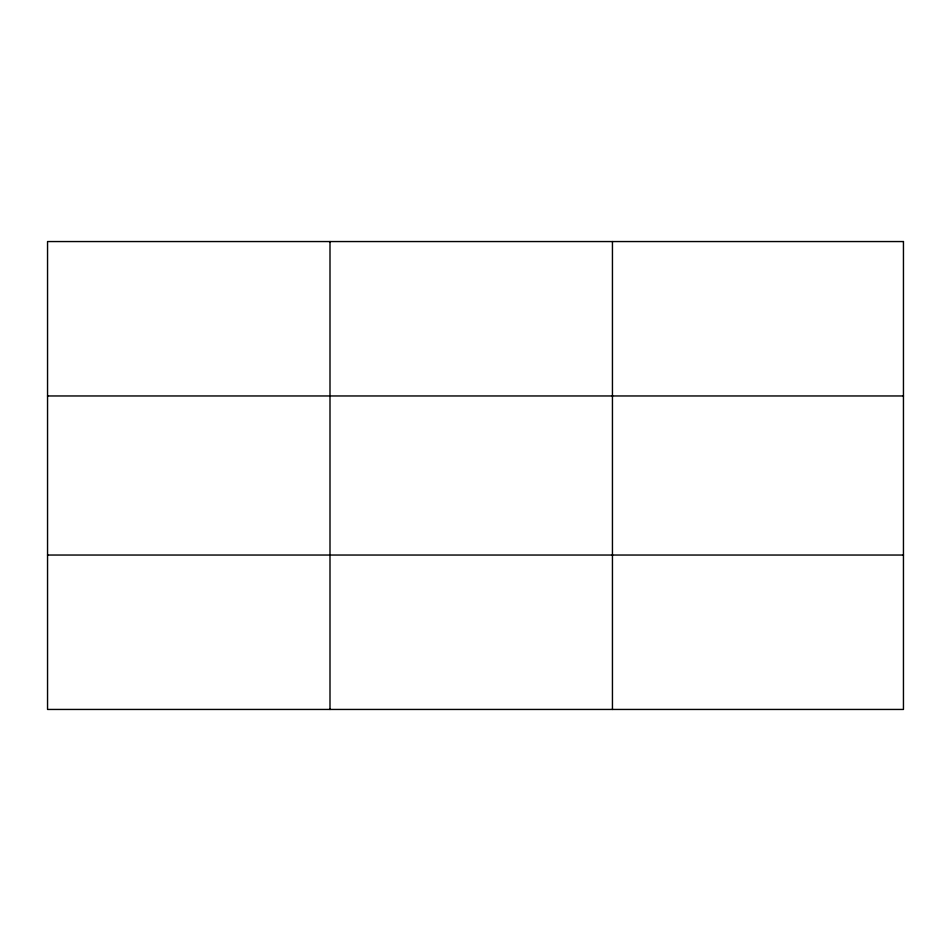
<?xml version="1.0" encoding="UTF-8"?>
<svg xmlns="http://www.w3.org/2000/svg" width="951" height="951" viewBox="0 0 951 951"><rect width="100%" height="100%" fill="white"/><g stroke="black" fill="none" stroke-linecap="round" stroke-linejoin="round"><path stroke-width="1.43" d="M329.997 709.446L329.997 241.554M612.444 709.446L612.444 241.554M47.55 395.961L903.45 395.961M47.55 555.039L903.45 555.039M903.45 241.554L903.45 709.446L47.55 709.446L47.55 241.554L903.45 241.554"/></g></svg>
